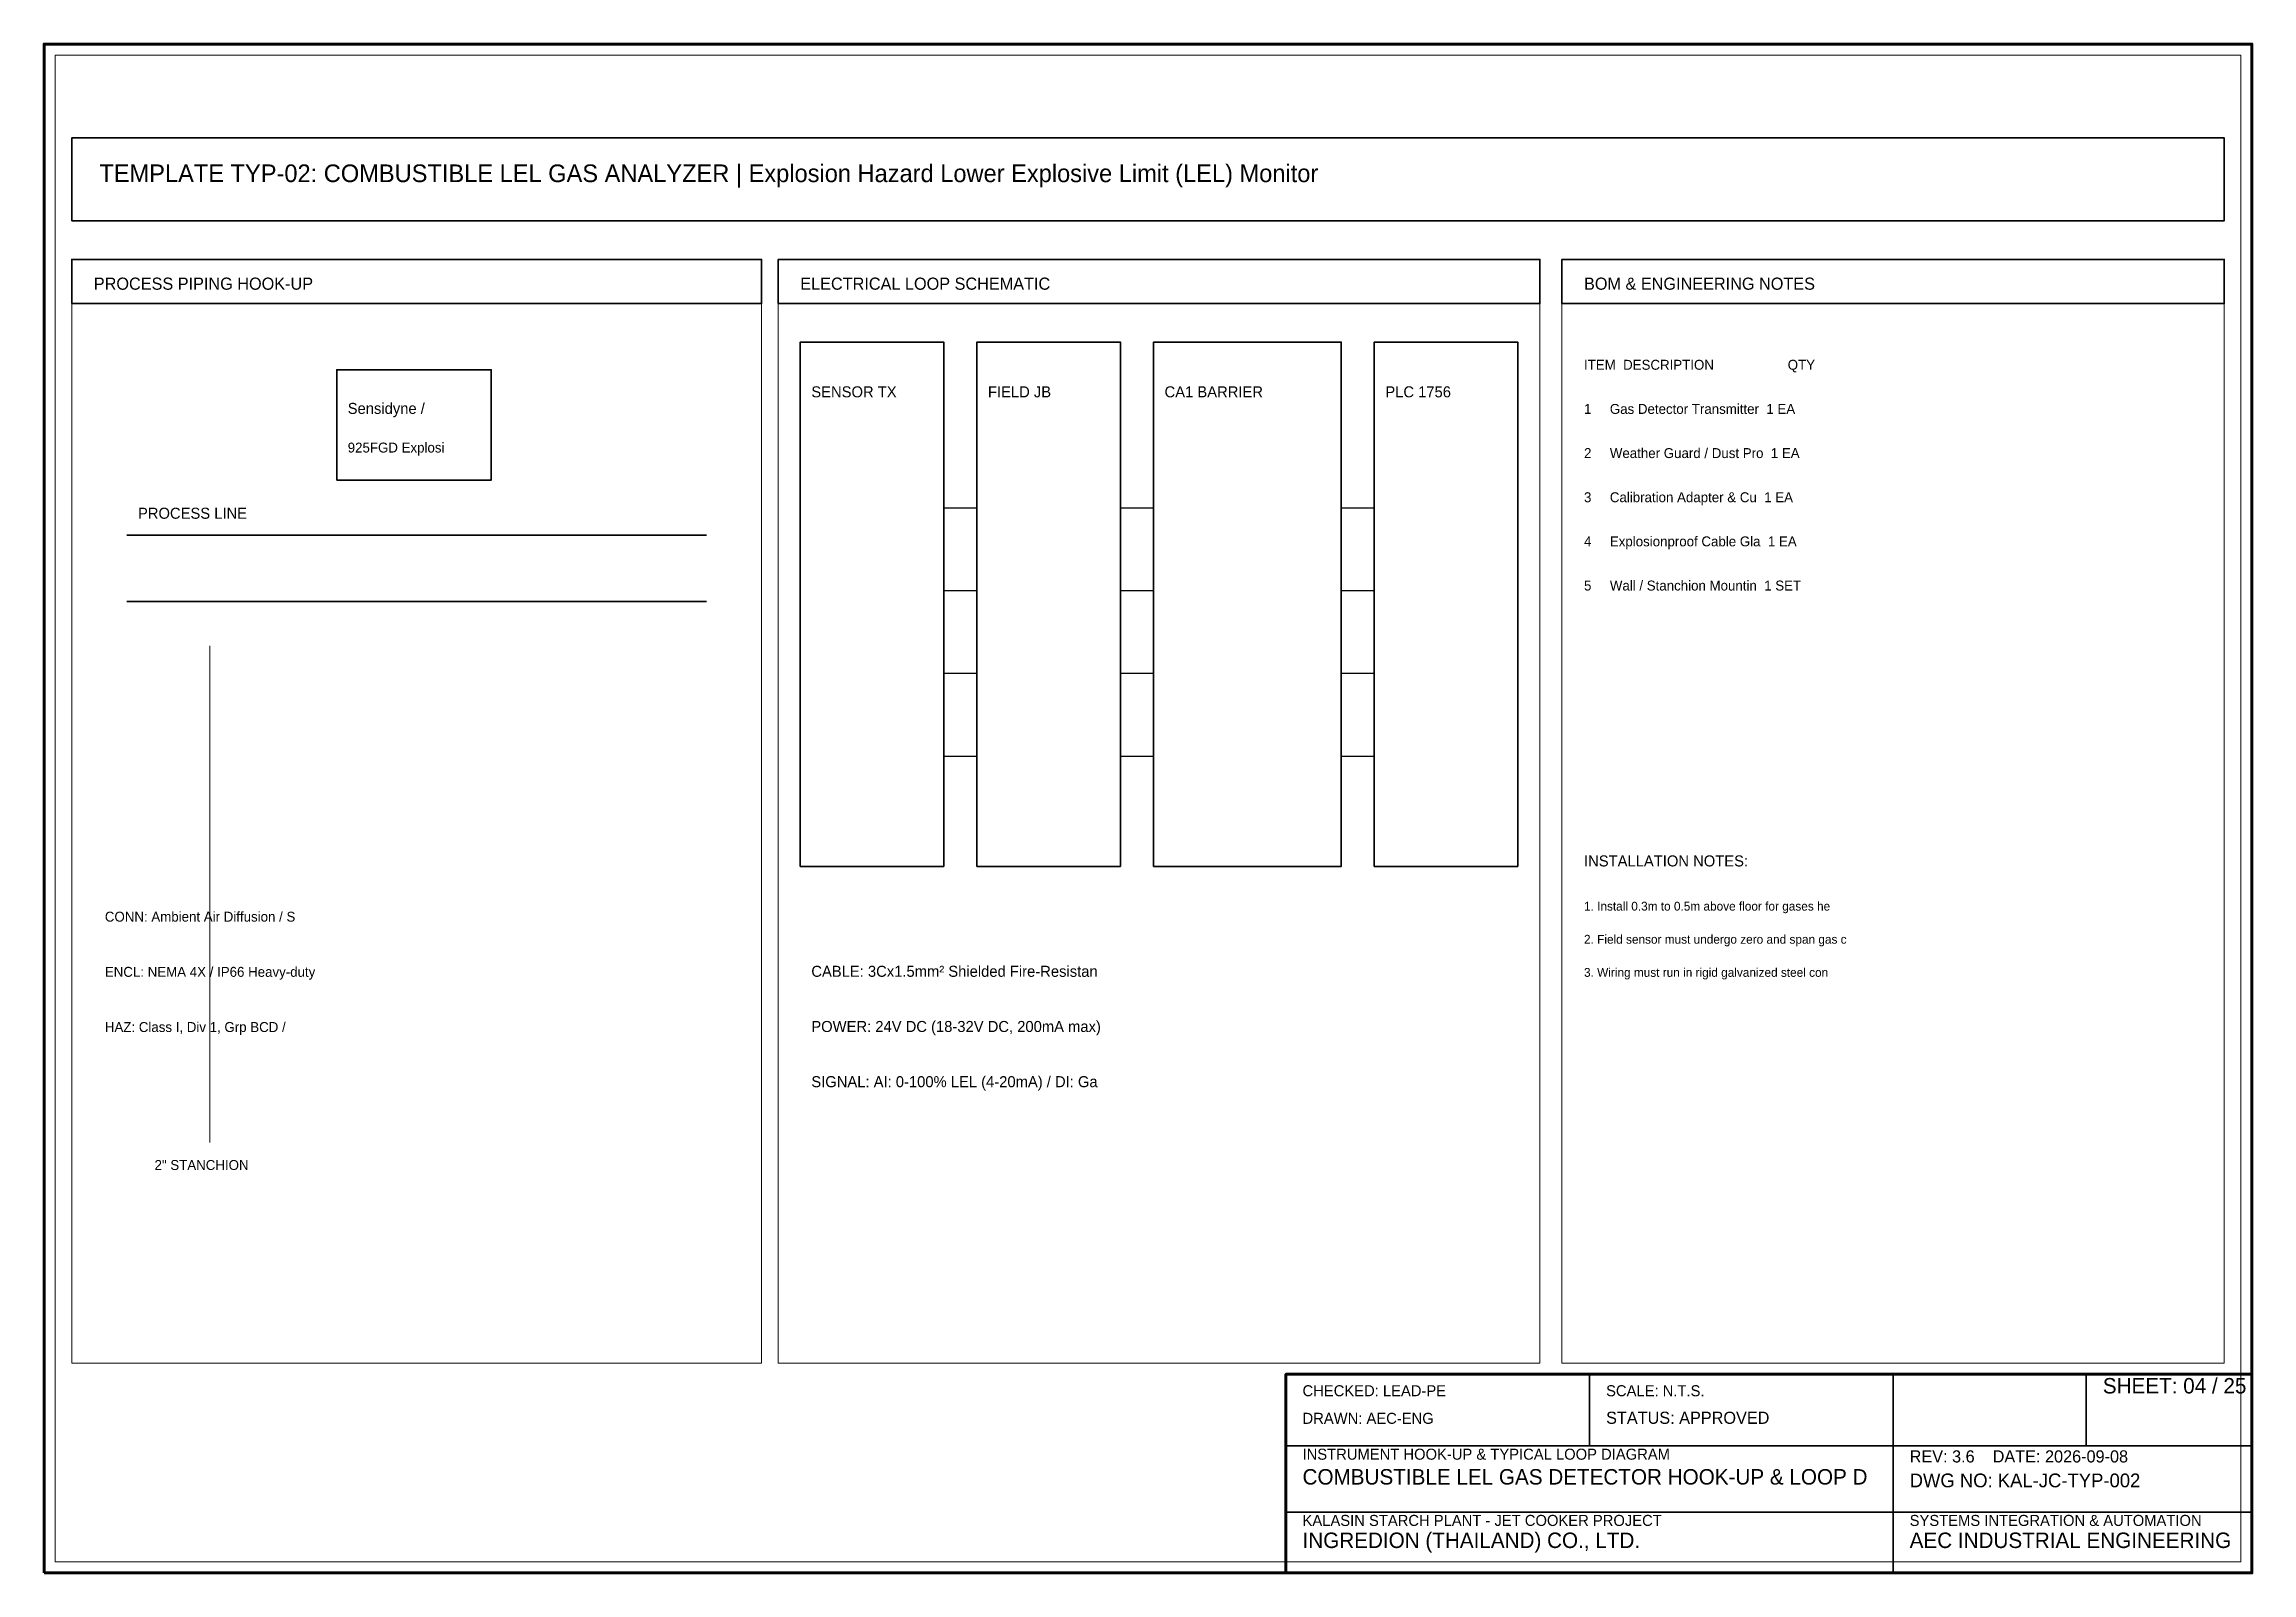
# Model space of a CAD drawing. Header units: millimetres. Extents: x 0 to 400, y 0 to 277.
import ezdxf

# ---------------------------------------------------------------- set-up
doc = ezdxf.new("R2010")
doc.units = ezdxf.units.MM
for name, color, linetype, lineweight in [('0_BORDER', 7, 'Continuous', 70), ('0_TITLE_BLOCK', 4, 'Continuous', 35), ('IE-CABLE', 6, 'Continuous', 25), ('IE-EQUIP', 2, 'Continuous', 35), ('IE-WIRE', 1, 'Continuous', 25), ('IS_BARRIERS', 140, 'Continuous', 35), ('NOTATIONS', 8, 'Continuous', 18), ('TER', 3, 'Continuous', 35), ('TEXTS', 7, 'Continuous', 25)]:
    doc.layers.add(name, color=color, linetype=linetype, lineweight=lineweight)

msp = doc.modelspace()

# ---------------------------------------------------------------- linework, layer by layer
at = {"layer": '0_BORDER'}
for points in [[(0, 0), (400, 0), (400, 277), (0, 277)], [(225, 0), (400, 0), (400, 36), (225, 36)]]:
    msp.add_lwpolyline(points, close=True, dxfattribs=at)
at = {"layer": '0_TITLE_BLOCK'}
for p, q in [((280, 23), (280, 36)), ((335, 23), (335, 36)), ((370, 23), (370, 36)), ((225, 23), (400, 23)), ((335, 0), (335, 23)), ((225, 11), (400, 11))]:
    msp.add_line(p, q, dxfattribs=at)
for points in [[(5, 230), (130, 230), (130, 238), (5, 238)], [(133, 230), (271, 230), (271, 238), (133, 238)], [(275, 230), (395, 230), (395, 238), (275, 238)]]:
    msp.add_lwpolyline(points, close=True, dxfattribs=at)
at = {"layer": 'IE-CABLE'}
for p, q in [((195, 193), (201, 193)), ((195, 178), (201, 178)), ((195, 163), (201, 163)), ((195, 148), (201, 148))]:
    msp.add_line(p, q, dxfattribs=at)
at = {"layer": 'IE-EQUIP'}
for p, q in [((15, 188), (120, 188)), ((15, 176), (120, 176))]:
    msp.add_line(p, q, dxfattribs=at)
for points in [[(5, 245), (395, 245), (395, 260), (5, 260)], [(137, 128), (163, 128), (163, 223), (137, 223)], [(241, 128), (267, 128), (267, 223), (241, 223)], [(53, 198), (81, 198), (81, 218), (53, 218)]]:
    msp.add_lwpolyline(points, close=True, dxfattribs=at)
at = {"layer": 'IE-WIRE'}
for p, q in [((163, 193), (169, 193)), ((235, 193), (241, 193)), ((163, 178), (169, 178)), ((235, 178), (241, 178)), ((163, 163), (169, 163)), ((235, 163), (241, 163)), ((163, 148), (169, 148)), ((235, 148), (241, 148))]:
    msp.add_line(p, q, dxfattribs=at)
at = {"layer": 'IS_BARRIERS'}
msp.add_lwpolyline([(201, 128), (235, 128), (235, 223), (201, 223)], close=True, dxfattribs=at)
at = {"layer": 'NOTATIONS'}
msp.add_line((30, 78), (30, 168), dxfattribs=at)
for points in [[(2, 2), (398, 2), (398, 275), (2, 275)], [(5, 38), (130, 38), (130, 238), (5, 238)], [(133, 38), (271, 38), (271, 238), (133, 238)], [(275, 38), (395, 38), (395, 238), (275, 238)]]:
    msp.add_lwpolyline(points, close=True, dxfattribs=at)
at = {"layer": 'TER'}
msp.add_lwpolyline([(169, 128), (195, 128), (195, 223), (169, 223)], close=True, dxfattribs=at)

# ---------------------------------------------------------------- texts
at = {"layer": '0_TITLE_BLOCK'}
for s, height, p in [('TEMPLATE TYP-02: COMBUSTIBLE LEL GAS ANALYZER | Explosion Hazard Lower Explosive Limit (LEL) Monitor', 3.2, (10, 252)), ('PROCESS PIPING HOOK-UP', 2.2, (9, 232.5)), ('ELECTRICAL LOOP SCHEMATIC', 2.2, (137, 232.5)), ('BOM & ENGINEERING NOTES', 2.2, (279, 232.5)), ('ITEM  DESCRIPTION                    QTY', 1.8, (279, 218)), ('INSTALLATION NOTES:', 2, (279, 128)), ('SHEET: 04 / 25', 2.8, (373, 32.5)), ('STATUS: APPROVED', 2.2, (283, 27)), ('COMBUSTIBLE LEL GAS DETECTOR HOOK-UP & LOOP D', 2.8, (228, 16)), ('INGREDION (THAILAND) CO., LTD.', 2.8, (228, 4.5)), ('AEC INDUSTRIAL ENGINEERING', 2.8, (338, 4.5))]:
    msp.add_text(s, height=height, dxfattribs=at).set_placement(p)
at = {"layer": 'IE-CABLE'}
msp.add_text('CABLE: 3Cx1.5mm² Shielded Fire-Resistan', height=2, dxfattribs=at).set_placement((139, 108))
at = {"layer": 'NOTATIONS'}
for s, height, p in [('925FGD Explosi', 1.8, (55, 203)), ('1. Install 0.3m to 0.5m above floor for gases he', 1.6, (279, 120)), ('2. Field sensor must undergo zero and span gas c', 1.6, (279, 114)), ('3. Wiring must run in rigid galvanized steel con', 1.6, (279, 108)), ('2" STANCHION', 1.8, (20, 73))]:
    msp.add_text(s, height=height, dxfattribs=at).set_placement(p)
at = {"layer": 'TER'}
msp.add_text('FIELD JB', height=2, dxfattribs=at).set_placement((171, 213))
at = {"layer": 'TEXTS'}
for s, height, p in [('Sensidyne / ', 2, (55, 210)), ('SENSOR TX', 2, (139, 213)), ('CA1 BARRIER', 2, (203, 213)), ('PLC 1756', 2, (243, 213)), ('1     Gas Detector Transmitter  1 EA', 1.8, (279, 210)), ('2     Weather Guard / Dust Pro  1 EA', 1.8, (279, 202)), ('PROCESS LINE', 2, (17, 191)), ('3     Calibration Adapter & Cu  1 EA', 1.8, (279, 194)), ('4     Explosionproof Cable Gla  1 EA', 1.8, (279, 186)), ('5     Wall / Stanchion Mountin  1 SET', 1.8, (279, 178)), ('CONN: Ambient Air Diffusion / S', 1.8, (11, 118)), ('ENCL: NEMA 4X / IP66 Heavy-duty', 1.8, (11, 108)), ('POWER: 24V DC (18-32V DC, 200mA max)', 2, (139, 98)), ('HAZ: Class I, Div 1, Grp BCD /', 1.8, (11, 98)), ('SIGNAL: AI: 0-100% LEL (4-20mA) / DI: Ga', 2, (139, 88)), ('CHECKED: LEAD-PE', 2, (228, 32)), ('SCALE: N.T.S.', 2, (283, 32)), ('DRAWN: AEC-ENG', 2, (228, 27)), ('INSTRUMENT HOOK-UP & TYPICAL LOOP DIAGRAM', 2, (228, 20.5)), ('REV: 3.6    DATE: 2026-09-08', 2.2, (338, 20)), ('DWG NO: KAL-JC-TYP-002', 2.5, (338, 15.5)), ('KALASIN STARCH PLANT - JET COOKER PROJECT', 2, (228, 8.5)), ('SYSTEMS INTEGRATION & AUTOMATION', 2, (338, 8.5))]:
    msp.add_text(s, height=height, dxfattribs=at).set_placement(p)

doc.saveas('drawing.dxf')
